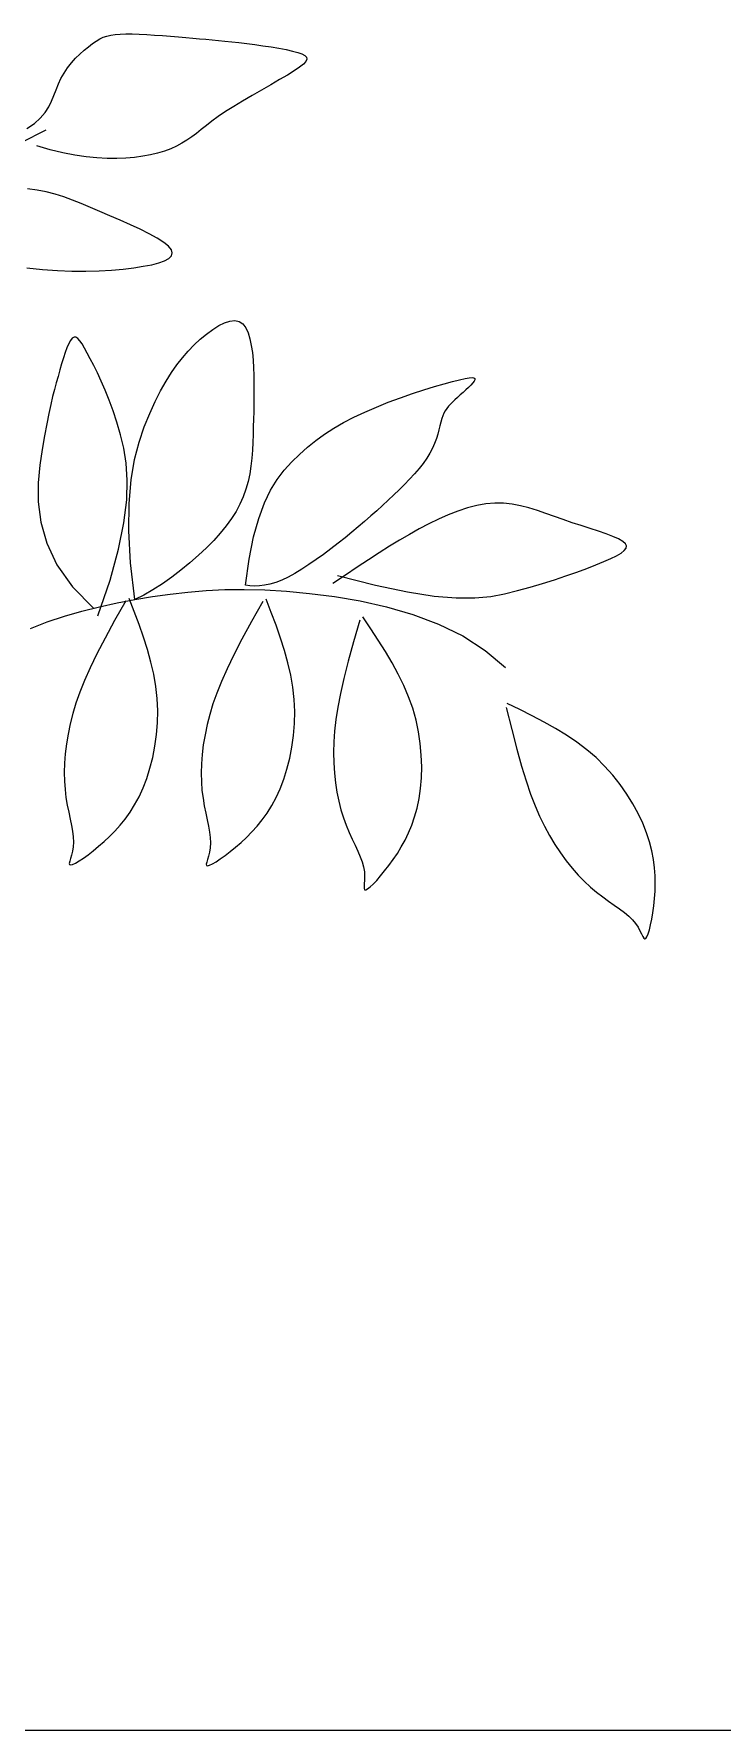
# Model space of a CAD drawing. Header units: inches. Extents: x 7658 to 73799, y 48 to 40262.
# Drawn here: x 35679 to 36394, y 14602 to 16365 of the extents above; entities that cross this region are included whole.
import ezdxf

# ---------------------------------------------------------------- set-up
doc = ezdxf.new("R2010")
doc.units = ezdxf.units.IN
doc.layers.add('www.cad-blocks.net', color=7, linetype='Continuous')

# ---------------------------------------------------------------- blocks, each defined once
blk = doc.blocks.new('A$C516926BB')
blk.add_line((0, 13.9072), (62.4121, 13.9072))
blk = doc.blocks.new('A$C386B76FF')
for p, q in [((1.2563, 1.3221), (1.2601, 1.3234)), ((1.2601, 1.3234), (1.2642, 1.3244)), ((1.2642, 1.3244), (1.2688, 1.3251)), ((1.2688, 1.3251), (1.2739, 1.3254)), ((1.2739, 1.3254), (1.2797, 1.3256)), ((1.2797, 1.3256), (1.2863, 1.3255)), ((1.2863, 1.3255), (1.2937, 1.3252)), ((1.2937, 1.3252), (1.3015, 1.3249)), ((1.3015, 1.3249), (1.3097, 1.3243)), ((1.3097, 1.3243), (1.318, 1.3238)), ((1.318, 1.3238), (1.3263, 1.3231)), ((1.3263, 1.3231), (1.3344, 1.3225)), ((1.2319, 1.3046), (1.2364, 1.3087)), ((1.2364, 1.3087), (1.2408, 1.3123)), ((1.2408, 1.3123), (1.2449, 1.3155)), ((1.2449, 1.3155), (1.2488, 1.3181)), ((1.2488, 1.3181), (1.2526, 1.3203)), ((1.2526, 1.3203), (1.2563, 1.3221)), ((1.3344, 1.3225), (1.3422, 1.3218)), ((1.3422, 1.3218), (1.3495, 1.3212)), ((1.3495, 1.3212), (1.3564, 1.3206)), ((1.3564, 1.3206), (1.363, 1.32)), ((1.363, 1.32), (1.3695, 1.3194)), ((1.3695, 1.3194), (1.3761, 1.3188)), ((1.3761, 1.3188), (1.3828, 1.3181)), ((1.3828, 1.3181), (1.3898, 1.3174)), ((1.3898, 1.3174), (1.3973, 1.3165)), ((1.3973, 1.3165), (1.4054, 1.3155)), ((1.4054, 1.3155), (1.4138, 1.3144)), ((1.4138, 1.3144), (1.4223, 1.3133)), ((1.4223, 1.3133), (1.4307, 1.312)), ((1.4307, 1.312), (1.4388, 1.3107)), ((1.4388, 1.3107), (1.4463, 1.3093)), ((1.4463, 1.3093), (1.4529, 1.3078)), ((1.4529, 1.3078), (1.4586, 1.3064)), ((1.4586, 1.3064), (1.4629, 1.3048)), ((1.2155, 1.2849), (1.2192, 1.2902)), ((1.2192, 1.2902), (1.2232, 1.2954)), ((1.2232, 1.2954), (1.2275, 1.3002)), ((1.2275, 1.3002), (1.2319, 1.3046)), ((1.4603, 1.291), (1.4548, 1.2872)), ((1.4644, 1.2942), (1.4603, 1.291)), ((1.4629, 1.3048), (1.466, 1.3032)), ((1.4669, 1.297), (1.4644, 1.2942)), ((1.466, 1.3032), (1.4677, 1.3014)), ((1.468, 1.2993), (1.4669, 1.297)), ((1.4677, 1.3014), (1.468, 1.2993)), ((1.2073, 1.2675), (1.2097, 1.2735)), ((1.2097, 1.2735), (1.2123, 1.2793)), ((1.2123, 1.2793), (1.2155, 1.2849)), ((1.4305, 1.2727), (1.4208, 1.2672)), ((1.4396, 1.278), (1.4305, 1.2727)), ((1.4478, 1.2828), (1.4396, 1.278)), ((1.4548, 1.2872), (1.4478, 1.2828)), ((1.1995, 1.2496), (1.2025, 1.2555)), ((1.2025, 1.2555), (1.205, 1.2616)), ((1.205, 1.2616), (1.2073, 1.2675)), ((1.4012, 1.2558), (1.3919, 1.2502)), ((1.411, 1.2615), (1.4012, 1.2558)), ((1.4208, 1.2672), (1.411, 1.2615)), ((1.1846, 1.2325), (1.1908, 1.238)), ((1.1908, 1.238), (1.1957, 1.2437)), ((1.1957, 1.2437), (1.1995, 1.2496)), ((1.3693, 1.2349), (1.3635, 1.2303)), ((1.3759, 1.2397), (1.3693, 1.2349)), ((1.3834, 1.2448), (1.3759, 1.2397)), ((1.3919, 1.2502), (1.3834, 1.2448)), ((1.1709, 1.2125), (1.197, 1.2257)), ((1.1769, 1.2272), (1.1846, 1.2325)), ((1.3482, 1.2184), (1.3433, 1.215)), ((1.3531, 1.2221), (1.3482, 1.2184)), ((1.3581, 1.2261), (1.3531, 1.2221)), ((1.3635, 1.2303), (1.3581, 1.2261)), ((1.2009, 1.2052), (1.187, 1.2092)), ((1.2141, 1.202), (1.2009, 1.2052)), ((1.2266, 1.1996), (1.2141, 1.202)), ((1.2384, 1.1978), (1.2266, 1.1996)), ((1.3053, 1.1998), (1.2973, 1.1984)), ((1.3128, 1.2016), (1.3053, 1.1998)), ((1.3198, 1.2038), (1.3128, 1.2016)), ((1.3264, 1.2062), (1.3198, 1.2038)), ((1.3325, 1.2089), (1.3264, 1.2062)), ((1.3381, 1.2118), (1.3325, 1.2089)), ((1.3433, 1.215), (1.3381, 1.2118)), ((1.2496, 1.1967), (1.2384, 1.1978)), ((1.2602, 1.1961), (1.2496, 1.1967)), ((1.2703, 1.1961), (1.2602, 1.1961)), ((1.2798, 1.1965), (1.2703, 1.1961)), ((1.2888, 1.1972), (1.2798, 1.1965)), ((1.2973, 1.1984), (1.2888, 1.1972)), ((1.1874, 1.1632), (1.1775, 1.1646)), ((1.1969, 1.1613), (1.1874, 1.1632)), ((1.2061, 1.1589), (1.1969, 1.1613)), ((1.2152, 1.156), (1.2061, 1.1589)), ((1.2242, 1.1528), (1.2152, 1.156)), ((1.2334, 1.1492), (1.2242, 1.1528)), ((1.2429, 1.1452), (1.2334, 1.1492)), ((1.2528, 1.141), (1.2429, 1.1452)), ((1.2632, 1.1365), (1.2528, 1.141)), ((1.2739, 1.1319), (1.2632, 1.1365)), ((1.2845, 1.1271), (1.2739, 1.1319)), ((1.2946, 1.1224), (1.2845, 1.1271)), ((1.304, 1.1177), (1.2946, 1.1224)), ((1.3123, 1.1131), (1.304, 1.1177)), ((1.3191, 1.1088), (1.3123, 1.1131)), ((1.3241, 1.1048), (1.3191, 1.1088)), ((1.3271, 1.1011), (1.3241, 1.1048)), ((1.3243, 1.0921), (1.3271, 1.0948)), ((1.328, 1.0978), (1.3271, 1.1011)), ((1.3271, 1.0948), (1.328, 1.0978)), ((1.1769, 1.0825), (1.1929, 1.0807)), ((1.1929, 1.0807), (1.2085, 1.0796)), ((1.2085, 1.0796), (1.2236, 1.0789)), ((1.2236, 1.0789), (1.2381, 1.0788)), ((1.2381, 1.0788), (1.2519, 1.0792)), ((1.2519, 1.0792), (1.2648, 1.0799)), ((1.2648, 1.0799), (1.2769, 1.081)), ((1.2769, 1.081), (1.2879, 1.0823)), ((1.2879, 1.0823), (1.2978, 1.0839)), ((1.2978, 1.0839), (1.3066, 1.0856)), ((1.3066, 1.0856), (1.314, 1.0876)), ((1.314, 1.0876), (1.3199, 1.0897)), ((1.3199, 1.0897), (1.3243, 1.0921)), ((1.3764, 1.0222), (1.3824, 1.0252)), ((1.3824, 1.0252), (1.388, 1.027)), ((1.388, 1.027), (1.3931, 1.0275)), ((1.3931, 1.0275), (1.3976, 1.0265)), ((1.3976, 1.0265), (1.4014, 1.024)), ((1.4014, 1.024), (1.4044, 1.02)), ((1.2221, 1.0069), (1.2203, 1.0036)), ((1.224, 1.0092), (1.2221, 1.0069)), ((1.2259, 1.0103), (1.224, 1.0092)), ((1.2278, 1.0101), (1.2259, 1.0103)), ((1.2298, 1.0089), (1.2278, 1.0101)), ((1.2319, 1.0065), (1.2298, 1.0089)), ((1.2342, 1.0032), (1.2319, 1.0065)), ((1.3508, 1.0021), (1.3572, 1.008)), ((1.3572, 1.008), (1.3636, 1.0135)), ((1.3636, 1.0135), (1.3701, 1.0183)), ((1.3701, 1.0183), (1.3764, 1.0222)), ((1.4044, 1.02), (1.4069, 1.0148)), ((1.4069, 1.0148), (1.4088, 1.0086)), ((1.4088, 1.0086), (1.4102, 1.0017)), ((1.2148, 0.9886), (1.2129, 0.9825)), ((1.2166, 0.9943), (1.2148, 0.9886)), ((1.2185, 0.9993), (1.2166, 0.9943)), ((1.2203, 1.0036), (1.2185, 0.9993)), ((1.2368, 0.9989), (1.2342, 1.0032)), ((1.2396, 0.9937), (1.2368, 0.9989)), ((1.2428, 0.9876), (1.2396, 0.9937)), ((1.3328, 0.9815), (1.3387, 0.9889)), ((1.3387, 0.9889), (1.3446, 0.9957)), ((1.3446, 0.9957), (1.3508, 1.0021)), ((1.4102, 1.0017), (1.4113, 0.9942)), ((1.4113, 0.9942), (1.412, 0.9864)), ((1.2111, 0.9761), (1.2092, 0.9695)), ((1.2129, 0.9825), (1.2111, 0.9761)), ((1.2463, 0.9807), (1.2428, 0.9876)), ((1.2501, 0.9731), (1.2463, 0.9807)), ((1.2541, 0.9645), (1.2501, 0.9731)), ((1.3215, 0.9644), (1.3271, 0.9734)), ((1.3271, 0.9734), (1.3328, 0.9815)), ((1.412, 0.9864), (1.4125, 0.9785)), ((1.4125, 0.9785), (1.4128, 0.9707)), ((1.4128, 0.9707), (1.413, 0.963)), ((1.2055, 0.9559), (1.2036, 0.9484)), ((1.2074, 0.9628), (1.2055, 0.9559)), ((1.2092, 0.9695), (1.2074, 0.9628)), ((1.2582, 0.9552), (1.2541, 0.9645)), ((1.2624, 0.9449), (1.2582, 0.9552)), ((1.3103, 0.9432), (1.3159, 0.9544)), ((1.3159, 0.9544), (1.3215, 0.9644)), ((1.413, 0.963), (1.413, 0.9554)), ((1.413, 0.9554), (1.413, 0.9478)), ((1.5777, 0.9515), (1.5896, 0.9554)), ((1.5896, 0.9554), (1.6007, 0.9588)), ((1.6007, 0.9588), (1.6108, 0.9618)), ((1.6108, 0.9618), (1.6196, 0.9642)), ((1.6196, 0.9642), (1.6268, 0.966)), ((1.6268, 0.966), (1.6325, 0.9673)), ((1.6306, 0.9528), (1.6276, 0.9502)), ((1.6334, 0.9554), (1.6306, 0.9528)), ((1.6325, 0.9673), (1.6368, 0.968)), ((1.6361, 0.958), (1.6334, 0.9554)), ((1.6385, 0.9604), (1.6361, 0.958)), ((1.6368, 0.968), (1.6398, 0.9682)), ((1.6405, 0.9626), (1.6385, 0.9604)), ((1.6398, 0.9682), (1.6418, 0.9679)), ((1.6419, 0.9645), (1.6405, 0.9626)), ((1.6418, 0.9679), (1.6427, 0.9672)), ((1.6427, 0.966), (1.6419, 0.9645)), ((1.6427, 0.9672), (1.6427, 0.966)), ((1.2017, 0.9401), (1.1996, 0.9308)), ((1.2036, 0.9484), (1.2017, 0.9401)), ((1.2665, 0.9338), (1.2624, 0.9449)), ((1.3046, 0.9308), (1.3103, 0.9432)), ((1.4128, 0.9402), (1.4127, 0.9325)), ((1.413, 0.9478), (1.4128, 0.9402)), ((1.5283, 0.9324), (1.5403, 0.9376)), ((1.5403, 0.9376), (1.5527, 0.9425)), ((1.5527, 0.9425), (1.5653, 0.9472)), ((1.5653, 0.9472), (1.5777, 0.9515)), ((1.6136, 0.9362), (1.612, 0.9338)), ((1.6153, 0.9384), (1.6136, 0.9362)), ((1.6173, 0.9405), (1.6153, 0.9384)), ((1.6195, 0.9427), (1.6173, 0.9405)), ((1.622, 0.9451), (1.6195, 0.9427)), ((1.6247, 0.9475), (1.622, 0.9451)), ((1.6276, 0.9502), (1.6247, 0.9475)), ((1.1975, 0.92), (1.1952, 0.9076)), ((1.1996, 0.9308), (1.1975, 0.92)), ((1.2704, 0.9217), (1.2665, 0.9338)), ((1.2741, 0.9087), (1.2704, 0.9217)), ((1.2989, 0.917), (1.3046, 0.9308)), ((1.4124, 0.9248), (1.4122, 0.9169)), ((1.4127, 0.9325), (1.4124, 0.9248)), ((1.496, 0.9156), (1.5061, 0.9214)), ((1.5061, 0.9214), (1.5169, 0.927)), ((1.5169, 0.927), (1.5283, 0.9324)), ((1.6063, 0.9181), (1.6053, 0.9139)), ((1.6073, 0.922), (1.6063, 0.9181)), ((1.6083, 0.9255), (1.6073, 0.922)), ((1.6094, 0.9286), (1.6083, 0.9255)), ((1.6106, 0.9313), (1.6094, 0.9286)), ((1.612, 0.9338), (1.6106, 0.9313)), ((1.1952, 0.9076), (1.1928, 0.8933)), ((1.2775, 0.8947), (1.2741, 0.9087)), ((1.2889, 0.883), (1.2936, 0.9012)), ((1.2936, 0.9012), (1.2989, 0.917)), ((1.4118, 0.9008), (1.4114, 0.8926)), ((1.412, 0.9089), (1.4118, 0.9008)), ((1.4122, 0.9169), (1.412, 0.9089)), ((1.4685, 0.8959), (1.4772, 0.9028)), ((1.4772, 0.9028), (1.4864, 0.9094)), ((1.4864, 0.9094), (1.496, 0.9156)), ((1.6009, 0.8998), (1.5987, 0.8947)), ((1.6027, 0.9047), (1.6009, 0.8998)), ((1.6041, 0.9095), (1.6027, 0.9047)), ((1.6053, 0.9139), (1.6041, 0.9095)), ((1.1928, 0.8933), (1.1903, 0.877)), ((1.28, 0.8791), (1.2775, 0.8947)), ((1.2853, 0.8619), (1.2889, 0.883)), ((1.4107, 0.8844), (1.4098, 0.8762)), ((1.4114, 0.8926), (1.4107, 0.8844)), ((1.4522, 0.8805), (1.4602, 0.8884)), ((1.4602, 0.8884), (1.4685, 0.8959)), ((1.5927, 0.8843), (1.5889, 0.8789)), ((1.596, 0.8896), (1.5927, 0.8843)), ((1.5987, 0.8947), (1.596, 0.8896)), ((1.1903, 0.877), (1.1887, 0.8587)), ((1.2812, 0.8614), (1.28, 0.8791)), ((1.4086, 0.8681), (1.4069, 0.86)), ((1.4098, 0.8762), (1.4086, 0.8681)), ((1.4372, 0.8624), (1.4445, 0.872)), ((1.4445, 0.872), (1.4522, 0.8805)), ((1.58, 0.8681), (1.5749, 0.8626)), ((1.5847, 0.8735), (1.58, 0.8681)), ((1.5889, 0.8789), (1.5847, 0.8735)), ((1.1887, 0.8587), (1.1887, 0.8389)), ((1.2807, 0.841), (1.2812, 0.8614)), ((1.2831, 0.8373), (1.2853, 0.8619)), ((1.4046, 0.8521), (1.4018, 0.8443)), ((1.4069, 0.86), (1.4046, 0.8521)), ((1.4238, 0.8378), (1.4303, 0.8512)), ((1.4303, 0.8512), (1.4372, 0.8624)), ((1.5641, 0.8516), (1.5584, 0.8462)), ((1.5696, 0.8571), (1.5641, 0.8516)), ((1.5749, 0.8626), (1.5696, 0.8571)), ((1.1887, 0.8389), (1.1914, 0.8179)), ((1.2778, 0.8173), (1.2807, 0.841)), ((1.2828, 0.8087), (1.2831, 0.8373)), ((1.3943, 0.8291), (1.3895, 0.8216)), ((1.3983, 0.8366), (1.3943, 0.8291)), ((1.4018, 0.8443), (1.3983, 0.8366)), ((1.4179, 0.8218), (1.4238, 0.8378)), ((1.5407, 0.8298), (1.5345, 0.8243)), ((1.5467, 0.8352), (1.5407, 0.8298)), ((1.5526, 0.8407), (1.5467, 0.8352)), ((1.5584, 0.8462), (1.5526, 0.8407)), ((1.625, 0.8294), (1.6151, 0.8255)), ((1.6349, 0.8326), (1.625, 0.8294)), ((1.6446, 0.8351), (1.6349, 0.8326)), ((1.6541, 0.8368), (1.6446, 0.8351)), ((1.6634, 0.8376), (1.6541, 0.8368)), ((1.6725, 0.8375), (1.6634, 0.8376)), ((1.6814, 0.8365), (1.6725, 0.8375)), ((1.6902, 0.8348), (1.6814, 0.8365)), ((1.699, 0.8326), (1.6902, 0.8348)), ((1.7077, 0.8299), (1.699, 0.8326)), ((1.7165, 0.8269), (1.7077, 0.8299)), ((1.1914, 0.8179), (1.1975, 0.796)), ((1.2722, 0.7897), (1.2778, 0.8173)), ((1.3841, 0.8141), (1.378, 0.8065)), ((1.3895, 0.8216), (1.3841, 0.8141)), ((1.4126, 0.8025), (1.4179, 0.8218)), ((1.5215, 0.8131), (1.5147, 0.8075)), ((1.5281, 0.8187), (1.5215, 0.8131)), ((1.5345, 0.8243), (1.5281, 0.8187)), ((1.5949, 0.8162), (1.5848, 0.8109)), ((1.605, 0.8211), (1.5949, 0.8162)), ((1.6151, 0.8255), (1.605, 0.8211)), ((1.7255, 0.8237), (1.7165, 0.8269)), ((1.7347, 0.8205), (1.7255, 0.8237)), ((1.744, 0.8173), (1.7347, 0.8205)), ((1.7534, 0.8143), (1.744, 0.8173)), ((1.7626, 0.8113), (1.7534, 0.8143)), ((1.7713, 0.8085), (1.7626, 0.8113)), ((1.1975, 0.796), (1.2081, 0.7735)), ((1.2847, 0.7756), (1.2828, 0.8087)), ((1.3711, 0.7989), (1.3636, 0.7912)), ((1.378, 0.8065), (1.3711, 0.7989)), ((1.408, 0.7795), (1.4126, 0.8025)), ((1.5004, 0.7959), (1.4929, 0.7901)), ((1.5077, 0.8017), (1.5004, 0.7959)), ((1.5147, 0.8075), (1.5077, 0.8017)), ((1.5644, 0.7992), (1.554, 0.7928)), ((1.5747, 0.8052), (1.5644, 0.7992)), ((1.5848, 0.8109), (1.5747, 0.8052)), ((1.7793, 0.8057), (1.7713, 0.8085)), ((1.7863, 0.803), (1.7793, 0.8057)), ((1.7921, 0.8004), (1.7863, 0.803)), ((1.7965, 0.7979), (1.7921, 0.8004)), ((1.7993, 0.7955), (1.7965, 0.7979)), ((1.8005, 0.7931), (1.7993, 0.7955)), ((1.2633, 0.7576), (1.2722, 0.7897)), ((1.3553, 0.7834), (1.3464, 0.7756)), ((1.3636, 0.7912), (1.3553, 0.7834)), ((1.4041, 0.7522), (1.408, 0.7795)), ((1.4777, 0.7789), (1.4702, 0.7737)), ((1.4853, 0.7844), (1.4777, 0.7789)), ((1.4929, 0.7901), (1.4853, 0.7844)), ((1.5321, 0.7788), (1.5204, 0.7711)), ((1.5432, 0.786), (1.5321, 0.7788)), ((1.554, 0.7928), (1.5432, 0.786)), ((1.7684, 0.7735), (1.7769, 0.7769)), ((1.7769, 0.7769), (1.7841, 0.7801)), ((1.7841, 0.7801), (1.7901, 0.783)), ((1.7901, 0.783), (1.7948, 0.7857)), ((1.7948, 0.7857), (1.7981, 0.7883)), ((1.7981, 0.7883), (1.8, 0.7908)), ((1.8, 0.7908), (1.8005, 0.7931)), ((1.2081, 0.7735), (1.2242, 0.7507)), ((1.2892, 0.7375), (1.2847, 0.7756)), ((1.3274, 0.7606), (1.3177, 0.7538)), ((1.337, 0.768), (1.3274, 0.7606)), ((1.3464, 0.7756), (1.337, 0.768)), ((1.4485, 0.7608), (1.4419, 0.7577)), ((1.4555, 0.7645), (1.4485, 0.7608)), ((1.4627, 0.7689), (1.4555, 0.7645)), ((1.4702, 0.7737), (1.4627, 0.7689)), ((1.5081, 0.7629), (1.4951, 0.7541)), ((1.4998, 0.7625), (1.5394, 0.7523)), ((1.5204, 0.7711), (1.5081, 0.7629)), ((1.7255, 0.758), (1.7374, 0.762)), ((1.7374, 0.762), (1.7486, 0.766)), ((1.7486, 0.766), (1.759, 0.7698)), ((1.759, 0.7698), (1.7684, 0.7735)), ((1.2242, 0.7507), (1.2465, 0.728)), ((1.2507, 0.7205), (1.2633, 0.7576)), ((1.2984, 0.742), (1.2892, 0.7375)), ((1.3079, 0.7475), (1.2984, 0.742)), ((1.3075, 0.7405), (1.3259, 0.743)), ((1.3177, 0.7538), (1.3079, 0.7475)), ((1.3259, 0.743), (1.3443, 0.7452)), ((1.3443, 0.7452), (1.3632, 0.7467)), ((1.3632, 0.7467), (1.3826, 0.7477)), ((1.3826, 0.7477), (1.4029, 0.7479)), ((1.4029, 0.7479), (1.4242, 0.7474)), ((1.4087, 0.7515), (1.4041, 0.7522)), ((1.4135, 0.7512), (1.4087, 0.7515)), ((1.4186, 0.7515), (1.4135, 0.7512)), ((1.424, 0.7522), (1.4186, 0.7515)), ((1.4296, 0.7534), (1.424, 0.7522)), ((1.4242, 0.7474), (1.4468, 0.7461)), ((1.4356, 0.7553), (1.4296, 0.7534)), ((1.4419, 0.7577), (1.4356, 0.7553)), ((1.4468, 0.7461), (1.4709, 0.7438)), ((1.4709, 0.7438), (1.4966, 0.7405)), ((1.5394, 0.7523), (1.5726, 0.7453)), ((1.5726, 0.7453), (1.6003, 0.741)), ((1.6003, 0.741), (1.6234, 0.7391)), ((1.6592, 0.7407), (1.6737, 0.7433)), ((1.6737, 0.7433), (1.6872, 0.7467)), ((1.6872, 0.7467), (1.7003, 0.7503)), ((1.7003, 0.7503), (1.7131, 0.7541)), ((1.7131, 0.7541), (1.7255, 0.758)), ((1.2159, 0.7201), (1.234, 0.7254)), ((1.234, 0.7254), (1.2523, 0.73)), ((1.2523, 0.73), (1.2707, 0.734)), ((1.2796, 0.7362), (1.268, 0.7155)), ((1.2707, 0.734), (1.2891, 0.7375)), ((1.2885, 0.7249), (1.2832, 0.7386)), ((1.2935, 0.7115), (1.2885, 0.7249)), ((1.2891, 0.7375), (1.3075, 0.7405)), ((1.4221, 0.7354), (1.4105, 0.7147)), ((1.431, 0.7241), (1.4257, 0.7378)), ((1.4359, 0.7106), (1.431, 0.7241)), ((1.4966, 0.7405), (1.5235, 0.736)), ((1.5235, 0.736), (1.5509, 0.7299)), ((1.5509, 0.7299), (1.5782, 0.7219)), ((1.6234, 0.7391), (1.6427, 0.7391)), ((1.6427, 0.7391), (1.6592, 0.7407)), ((1.1805, 0.7074), (1.198, 0.7142)), ((1.198, 0.7142), (1.2159, 0.7201)), ((1.268, 0.7155), (1.2581, 0.6972)), ((1.2981, 0.6983), (1.2935, 0.7115)), ((1.4105, 0.7147), (1.4005, 0.6963)), ((1.4405, 0.6974), (1.4359, 0.7106)), ((1.5232, 0.7161), (1.5166, 0.6933)), ((1.5344, 0.7071), (1.5262, 0.7193)), ((1.5423, 0.6951), (1.5344, 0.7071)), ((1.5782, 0.7219), (1.6048, 0.7119)), ((1.6048, 0.7119), (1.6301, 0.6996)), ((1.2581, 0.6972), (1.2497, 0.6809)), ((1.3022, 0.6853), (1.2981, 0.6983)), ((1.4005, 0.6963), (1.3921, 0.68)), ((1.4447, 0.6844), (1.4405, 0.6974)), ((1.5166, 0.6933), (1.511, 0.6732)), ((1.5498, 0.6833), (1.5423, 0.6951)), ((1.6301, 0.6996), (1.6536, 0.6845)), ((1.2497, 0.6809), (1.2426, 0.6663)), ((1.3058, 0.6724), (1.3022, 0.6853)), ((1.3087, 0.6597), (1.3058, 0.6724)), ((1.3921, 0.68), (1.385, 0.6654)), ((1.4482, 0.6716), (1.4447, 0.6844)), ((1.4512, 0.6589), (1.4482, 0.6716)), ((1.511, 0.6732), (1.5065, 0.6554)), ((1.5567, 0.6716), (1.5498, 0.6833)), ((1.5631, 0.6599), (1.5567, 0.6716)), ((1.6536, 0.6845), (1.6745, 0.6666)), ((1.2367, 0.6531), (1.2319, 0.641)), ((1.2426, 0.6663), (1.2367, 0.6531)), ((1.311, 0.6471), (1.3087, 0.6597)), ((1.385, 0.6654), (1.3792, 0.6523)), ((1.4534, 0.6462), (1.4512, 0.6589)), ((1.5065, 0.6554), (1.5029, 0.6396)), ((1.5688, 0.6481), (1.5631, 0.6599)), ((1.2319, 0.641), (1.2279, 0.6297)), ((1.3124, 0.6344), (1.311, 0.6471)), ((1.3743, 0.6402), (1.3703, 0.6289)), ((1.3792, 0.6523), (1.3743, 0.6402)), ((1.4548, 0.6336), (1.4534, 0.6462)), ((1.5029, 0.6396), (1.5001, 0.6255)), ((1.5738, 0.6363), (1.5688, 0.6481)), ((1.5781, 0.6243), (1.5738, 0.6363)), ((1.2246, 0.6188), (1.2218, 0.6081)), ((1.2279, 0.6297), (1.2246, 0.6188)), ((1.313, 0.6218), (1.3124, 0.6344)), ((1.3127, 0.6093), (1.313, 0.6218)), ((1.367, 0.618), (1.3643, 0.6073)), ((1.3703, 0.6289), (1.367, 0.618)), ((1.4554, 0.621), (1.4548, 0.6336)), ((1.4552, 0.6084), (1.4554, 0.621)), ((1.5001, 0.6255), (1.4981, 0.6126)), ((1.5815, 0.6121), (1.5781, 0.6243)), ((1.6754, 0.6252), (1.681, 0.6021)), ((1.6896, 0.623), (1.6764, 0.6294)), ((1.7024, 0.6165), (1.6896, 0.623)), ((1.2218, 0.6081), (1.2196, 0.5975)), ((1.3117, 0.5969), (1.3127, 0.6093)), ((1.3643, 0.6073), (1.3621, 0.5967)), ((1.4542, 0.5961), (1.4552, 0.6084)), ((1.4968, 0.6006), (1.496, 0.5893)), ((1.4981, 0.6126), (1.4968, 0.6006)), ((1.5841, 0.5999), (1.5815, 0.6121)), ((1.5859, 0.5876), (1.5841, 0.5999)), ((1.681, 0.6021), (1.6862, 0.5819)), ((1.7148, 0.61), (1.7024, 0.6165)), ((1.7267, 0.6033), (1.7148, 0.61)), ((1.738, 0.5963), (1.7267, 0.6033)), ((1.2179, 0.5872), (1.2167, 0.5771)), ((1.2196, 0.5975), (1.2179, 0.5872)), ((1.3077, 0.5731), (1.31, 0.5848)), ((1.31, 0.5848), (1.3117, 0.5969)), ((1.3603, 0.5863), (1.3591, 0.5762)), ((1.3621, 0.5967), (1.3603, 0.5863)), ((1.4502, 0.5723), (1.4525, 0.584)), ((1.4525, 0.584), (1.4542, 0.5961)), ((1.496, 0.5893), (1.4958, 0.5782)), ((1.587, 0.5755), (1.5859, 0.5876)), ((1.7488, 0.589), (1.738, 0.5963)), ((1.7591, 0.5813), (1.7488, 0.589)), ((1.2159, 0.5672), (1.2157, 0.5577)), ((1.2167, 0.5771), (1.2159, 0.5672)), ((1.3048, 0.562), (1.3077, 0.5731)), ((1.3584, 0.5664), (1.3581, 0.5569)), ((1.3591, 0.5762), (1.3584, 0.5664)), ((1.4473, 0.5611), (1.4502, 0.5723)), ((1.4958, 0.5782), (1.496, 0.5675)), ((1.496, 0.5675), (1.4967, 0.557)), ((1.5874, 0.5636), (1.587, 0.5755)), ((1.6862, 0.5819), (1.6912, 0.5643)), ((1.7687, 0.573), (1.7591, 0.5813)), ((1.7777, 0.5641), (1.7687, 0.573)), ((1.2157, 0.5577), (1.2158, 0.5486)), ((1.2158, 0.5486), (1.2165, 0.5398)), ((1.2976, 0.5415), (1.3015, 0.5514)), ((1.3015, 0.5514), (1.3048, 0.562)), ((1.3581, 0.5569), (1.3583, 0.5477)), ((1.3583, 0.5477), (1.3589, 0.539)), ((1.4401, 0.5406), (1.4439, 0.5505)), ((1.4439, 0.5505), (1.4473, 0.5611)), ((1.4967, 0.557), (1.4978, 0.5468)), ((1.4978, 0.5468), (1.4993, 0.5371)), ((1.5862, 0.5409), (1.5871, 0.552)), ((1.5871, 0.552), (1.5874, 0.5636)), ((1.6912, 0.5643), (1.6959, 0.5488)), ((1.6959, 0.5488), (1.7006, 0.5351)), ((1.7861, 0.5548), (1.7777, 0.5641)), ((1.7938, 0.5451), (1.7861, 0.5548)), ((1.2165, 0.5398), (1.2175, 0.5315)), ((1.2175, 0.5315), (1.2188, 0.5237)), ((1.2889, 0.524), (1.2935, 0.5324)), ((1.2935, 0.5324), (1.2976, 0.5415)), ((1.3589, 0.539), (1.36, 0.5307)), ((1.36, 0.5307), (1.3613, 0.5228)), ((1.4314, 0.5231), (1.4359, 0.5315)), ((1.4359, 0.5315), (1.4401, 0.5406)), ((1.4993, 0.5371), (1.5011, 0.5278)), ((1.5827, 0.5206), (1.5847, 0.5304)), ((1.5847, 0.5304), (1.5862, 0.5409)), ((1.7006, 0.5351), (1.7053, 0.523)), ((1.8008, 0.5351), (1.7938, 0.5451)), ((1.8071, 0.5249), (1.8008, 0.5351)), ((1.2188, 0.5237), (1.2203, 0.5162)), ((1.2203, 0.5162), (1.2218, 0.5092)), ((1.279, 0.5092), (1.2841, 0.5163)), ((1.2841, 0.5163), (1.2889, 0.524)), ((1.3613, 0.5228), (1.3628, 0.5154)), ((1.3628, 0.5154), (1.3643, 0.5084)), ((1.4215, 0.5083), (1.4266, 0.5154)), ((1.4266, 0.5154), (1.4314, 0.5231)), ((1.5011, 0.5278), (1.5034, 0.5189)), ((1.5034, 0.5189), (1.506, 0.5105)), ((1.5801, 0.5114), (1.5827, 0.5206)), ((1.7053, 0.523), (1.7101, 0.512)), ((1.7101, 0.512), (1.7151, 0.5017)), ((1.8126, 0.5148), (1.8071, 0.5249)), ((1.8173, 0.5047), (1.8126, 0.5148)), ((1.2218, 0.5092), (1.2232, 0.5026)), ((1.2232, 0.5026), (1.2244, 0.4964)), ((1.2244, 0.4964), (1.2251, 0.4906)), ((1.2627, 0.491), (1.2683, 0.4966)), ((1.2683, 0.4966), (1.2737, 0.5027)), ((1.2737, 0.5027), (1.279, 0.5092)), ((1.3643, 0.5084), (1.3657, 0.5018)), ((1.3657, 0.5018), (1.3668, 0.4956)), ((1.3668, 0.4956), (1.3676, 0.4898)), ((1.4052, 0.4901), (1.4108, 0.4958)), ((1.4108, 0.4958), (1.4162, 0.5018)), ((1.4162, 0.5018), (1.4215, 0.5083)), ((1.506, 0.5105), (1.5089, 0.5027)), ((1.5089, 0.5027), (1.5119, 0.4953)), ((1.5119, 0.4953), (1.515, 0.4884)), ((1.5702, 0.4872), (1.5738, 0.4948)), ((1.5738, 0.4948), (1.5772, 0.5028)), ((1.5772, 0.5028), (1.5801, 0.5114)), ((1.7151, 0.5017), (1.7203, 0.492)), ((1.8212, 0.4949), (1.8173, 0.5047)), ((1.8244, 0.4853), (1.8212, 0.4949)), ((1.225, 0.4802), (1.2242, 0.4756)), ((1.2254, 0.4852), (1.225, 0.4802)), ((1.2251, 0.4906), (1.2254, 0.4852)), ((1.2405, 0.4721), (1.2459, 0.4762)), ((1.2459, 0.4762), (1.2514, 0.4808)), ((1.2514, 0.4808), (1.2571, 0.4857)), ((1.2571, 0.4857), (1.2627, 0.491)), ((1.3675, 0.4793), (1.3667, 0.4747)), ((1.3678, 0.4844), (1.3675, 0.4793)), ((1.3676, 0.4898), (1.3678, 0.4844)), ((1.3883, 0.4754), (1.3939, 0.4799)), ((1.3939, 0.4799), (1.3995, 0.4849)), ((1.3995, 0.4849), (1.4052, 0.4901)), ((1.515, 0.4884), (1.5181, 0.4819)), ((1.5181, 0.4819), (1.5209, 0.4758)), ((1.5621, 0.4734), (1.5662, 0.4801)), ((1.5662, 0.4801), (1.5702, 0.4872)), ((1.7203, 0.492), (1.7259, 0.4828)), ((1.7259, 0.4828), (1.7317, 0.474)), ((1.8268, 0.4761), (1.8244, 0.4853)), ((1.2214, 0.4652), (1.2209, 0.4631)), ((1.2209, 0.4631), (1.2212, 0.4619)), ((1.2212, 0.4619), (1.2222, 0.4615)), ((1.2222, 0.468), (1.2214, 0.4652)), ((1.2232, 0.4715), (1.2222, 0.468)), ((1.2222, 0.4615), (1.2243, 0.462)), ((1.2242, 0.4756), (1.2232, 0.4715)), ((1.2243, 0.462), (1.2273, 0.4634)), ((1.2273, 0.4634), (1.2311, 0.4657)), ((1.2311, 0.4657), (1.2356, 0.4686)), ((1.2356, 0.4686), (1.2405, 0.4721)), ((1.3638, 0.4644), (1.3634, 0.4623)), ((1.3634, 0.4623), (1.3636, 0.461)), ((1.3636, 0.461), (1.3647, 0.4606)), ((1.3646, 0.4672), (1.3638, 0.4644)), ((1.3657, 0.4707), (1.3646, 0.4672)), ((1.3647, 0.4606), (1.3668, 0.4612)), ((1.3667, 0.4747), (1.3657, 0.4707)), ((1.3668, 0.4612), (1.3698, 0.4626)), ((1.3698, 0.4626), (1.3736, 0.4648)), ((1.3736, 0.4648), (1.378, 0.4677)), ((1.378, 0.4677), (1.383, 0.4713)), ((1.383, 0.4713), (1.3883, 0.4754)), ((1.5209, 0.4758), (1.5234, 0.47)), ((1.5234, 0.47), (1.5255, 0.4646)), ((1.5255, 0.4646), (1.527, 0.4593)), ((1.527, 0.4593), (1.5278, 0.4543)), ((1.5489, 0.4552), (1.5533, 0.4609)), ((1.5533, 0.4609), (1.5577, 0.467)), ((1.5577, 0.467), (1.5621, 0.4734)), ((1.7317, 0.474), (1.7377, 0.4658)), ((1.7377, 0.4658), (1.7439, 0.4581)), ((1.8285, 0.4672), (1.8268, 0.4761)), ((1.8296, 0.4586), (1.8285, 0.4672)), ((1.5277, 0.4419), (1.5275, 0.4389)), ((1.5279, 0.4455), (1.5277, 0.4419)), ((1.5278, 0.4543), (1.528, 0.4497)), ((1.528, 0.4497), (1.5279, 0.4455)), ((1.5338, 0.4385), (1.537, 0.4416)), ((1.537, 0.4416), (1.5406, 0.4454)), ((1.5406, 0.4454), (1.5447, 0.45)), ((1.5447, 0.45), (1.5489, 0.4552)), ((1.7439, 0.4581), (1.7501, 0.4509)), ((1.7501, 0.4509), (1.7565, 0.4444)), ((1.7565, 0.4444), (1.7629, 0.4384)), ((1.8302, 0.4502), (1.8296, 0.4586)), ((1.8301, 0.4341), (1.8303, 0.442)), ((1.8303, 0.442), (1.8302, 0.4502)), ((1.5275, 0.4389), (1.5276, 0.4368)), ((1.5276, 0.4368), (1.5281, 0.4356)), ((1.5281, 0.4356), (1.5293, 0.4355)), ((1.5293, 0.4355), (1.5312, 0.4365)), ((1.5312, 0.4365), (1.5338, 0.4385)), ((1.7629, 0.4384), (1.7693, 0.433)), ((1.7693, 0.433), (1.7757, 0.4282)), ((1.7757, 0.4282), (1.7818, 0.4237)), ((1.7818, 0.4237), (1.7877, 0.4196)), ((1.8287, 0.419), (1.8295, 0.4264)), ((1.8295, 0.4264), (1.8301, 0.4341)), ((1.7877, 0.4196), (1.7932, 0.4158)), ((1.7932, 0.4158), (1.7983, 0.412)), ((1.7983, 0.412), (1.8028, 0.4083)), ((1.8028, 0.4083), (1.8066, 0.4045)), ((1.8266, 0.4052), (1.8278, 0.4118)), ((1.8278, 0.4118), (1.8287, 0.419)), ((1.8066, 0.4045), (1.8098, 0.4005)), ((1.8098, 0.4005), (1.8124, 0.3966)), ((1.8124, 0.3966), (1.8144, 0.393)), ((1.8144, 0.393), (1.816, 0.3897)), ((1.816, 0.3897), (1.8173, 0.3871)), ((1.8217, 0.3868), (1.8229, 0.3899)), ((1.8229, 0.3899), (1.8242, 0.3941)), ((1.8242, 0.3941), (1.8254, 0.3992)), ((1.8254, 0.3992), (1.8266, 0.4052)), ((1.8173, 0.3871), (1.8184, 0.3853)), ((1.8184, 0.3853), (1.8195, 0.3845)), ((1.8195, 0.3845), (1.8205, 0.385)), ((1.8205, 0.385), (1.8217, 0.3868))]:
    blk.add_line(p, q)

msp = doc.modelspace()

# ---------------------------------------------------------------- block references
at = {"xscale": 1000, "yscale": 1000, "zscale": 1000}
msp.add_blockref('A$C386B76FF', (34494.4, 15039.7), dxfattribs=at)
at = {"layer": 'www.cad-blocks.net', "color": 155, "true_color": 0x546d8e, "xscale": 1000, "yscale": 1000, "zscale": 1000}
msp.add_blockref('A$C516926BB', (11386.7, 694.4), dxfattribs=at)

doc.saveas('drawing.dxf')
